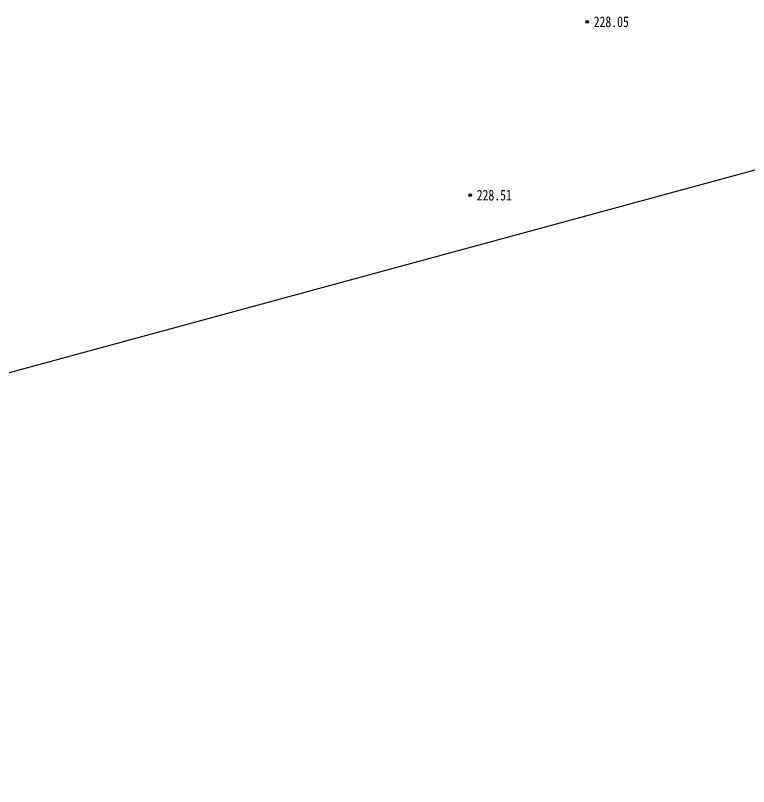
# Model space of a CAD drawing. Header units: millimetres. Extents: x -725 to 2274960, y -506 to 2980382.
# Drawn here: x 560339 to 560407.3, y 2885464.5 to 2885536.3 of the extents above; entities that cross this region are included whole.
import ezdxf
from ezdxf.enums import TextEntityAlignment as Align

# ---------------------------------------------------------------- set-up
doc = ezdxf.new("R2010")
doc.units = ezdxf.units.MM
doc.header["$LTSCALE"] = 1000
for name, color, linetype in [('GCD', 8, 'Continuous'), ('YHJ_剖面_梁板', 4, 'Continuous'), ('ZBTZ', 8, 'Continuous')]:
    doc.layers.add(name, color=color, linetype=linetype)
doc.styles.add('等线体', font='simhei.ttf')
doc.linetypes.add('1161', pattern='A,0,[149,AAA.SHX,S=0.15,R=0,X=0,Y=0],-1.6', length=1.6)

# ---------------------------------------------------------------- blocks, each defined once
blk = doc.blocks.new('gc200')
h = blk.add_hatch(color=256)
edge = h.paths.add_edge_path()
edge.add_arc((0, 0), 0.25, 0, 360)
blk.add_circle((0, 0), 0.25)

msp = doc.modelspace()

# ---------------------------------------------------------------- linework, layer by layer
at = {"linetype": 'Continuous', "elevation": 228.209}
msp.add_lwpolyline([(560413.559, 2885523.476), (559813.6822, 2885360.4076)], dxfattribs=at)
at = {"layer": 'YHJ_剖面_梁板'}
msp.add_circle((589254.9496, 2837256.879), 143124.932, dxfattribs=at)
at = {"layer": 'ZBTZ', "linetype": '1161', "elevation": 222.4872, "flags": 128}
msp.add_lwpolyline([(560380.6159, 2885554.3256, 0.00000222, 0.00000222, 0), (560377.0129, 2885545.3509, 0.00000222, 0.00000222, 0), (560381.4031, 2885542.5281, 0.00000222, 0.00000222, 0), (560398.735, 2885540.8666, 0.00000224, 0.00000224, 0), (560406.1424, 2885532.0938, 0.00000223, 0.00000223, 0), (560410.3099, 2885528.9829, 0.00000223, 0.00000223, 0), (560411.9487, 2885531.3562, 0.00000223, 0.00000223, 0), (560414.5164, 2885536.7902, 0.00000222, 0.00000222, 0), (560419.2269, 2885543.3231, 0.00000222, 0.00000222, 0), (560411.6312, 2885552.7016, 0.00000222, 0.00000222, 0), (560409.8369, 2885557.1549, 0.00000222, 0.00000222, 0), (560403.2984, 2885559.9676, 0.00000222, 0.00000222, 0), (560396.253, 2885565.5732, 0.00000222, 0.00000222, 0), (560390.8279, 2885570.8451, 0.00000222, 0.00000222, 0), (560384.0466, 2885576.1169, 0.00000222, 0.00000222, 0), (560379.0925, 2885578.7575, 0.00000222, 0.00000222, 0), (560375.7325, 2885579.1331, 0.00000222, 0.00000222, 0), (560368.1519, 2885581.072, 0.00000222, 0.00000222, 0), (560360.7318, 2885586.6492, 0.00000222, 0.00000222, 0), (560351.9433, 2885592.7445, 0.00000222, 0.00000222, 0), (560344.2672, 2885581.5467, 0.00000222, 0.00000222, 0), (560340.1613, 2885573.329, 0.00000223, 0.00000223, 0), (560355.9647, 2885560.0461, 0.00000224, 0.00000224, 0), (560360.9847, 2885557.3516, 0.00000224, 0.00000224, 0), (560365.2078, 2885563.9413, 0.00000223, 0.00000223, 0), (560380.751, 2885555.1989, 0.00000222, 0.00000222, 0), (560380.6159, 2885554.3256, 0.00000222, 0.00000222, 0)], format="xyseb", dxfattribs=at)
msp.add_lwpolyline([(560380.6159, 2885554.3256, 0.00000222, 0.00000222, 0), (560377.0129, 2885545.3509, 0.00000222, 0.00000222, 0), (560381.4031, 2885542.5281, 0.00000222, 0.00000222, 0), (560398.735, 2885540.8666, 0.00000224, 0.00000224, 0), (560406.1424, 2885532.0938, 0.00000223, 0.00000223, 0), (560410.3099, 2885528.9829, 0.00000223, 0.00000223, 0), (560411.9487, 2885531.3562, 0.00000223, 0.00000223, 0), (560414.5164, 2885536.7902, 0.00000222, 0.00000222, 0), (560419.2269, 2885543.3231, 0.00000222, 0.00000222, 0), (560411.6312, 2885552.7016, 0.00000222, 0.00000222, 0), (560409.8369, 2885557.1549, 0.00000222, 0.00000222, 0), (560403.2984, 2885559.9676, 0.00000222, 0.00000222, 0), (560396.253, 2885565.5732, 0.00000222, 0.00000222, 0), (560390.8279, 2885570.8451, 0.00000222, 0.00000222, 0), (560384.0466, 2885576.1169, 0.00000222, 0.00000222, 0), (560379.0925, 2885578.7575, 0.00000222, 0.00000222, 0), (560375.7325, 2885579.1331, 0.00000222, 0.00000222, 0), (560368.1519, 2885581.072, 0.00000222, 0.00000222, 0), (560360.7318, 2885586.6492, 0.00000222, 0.00000222, 0), (560351.9433, 2885592.7445, 0.00000222, 0.00000222, 0), (560344.2672, 2885581.5467, 0.00000222, 0.00000222, 0), (560340.1613, 2885573.329, 0.00000223, 0.00000223, 0), (560355.9647, 2885560.0461, 0.00000224, 0.00000224, 0), (560360.9847, 2885557.3516, 0.00000224, 0.00000224, 0), (560365.2078, 2885563.9413, 0.00000223, 0.00000223, 0), (560380.751, 2885555.1989, 0.00000222, 0.00000222, 0), (560380.6159, 2885554.3256, 0.00000222, 0.00000222, 0)], format="xyseb", dxfattribs=at)

# ---------------------------------------------------------------- block references
at = {"layer": 'GCD', "linetype": 'Continuous'}
ref = msp.add_blockref('gc200', (560392.248, 2885535.7361, 228.05), dxfattribs=dict(at, xscale=0.5, yscale=0.5, zscale=0.5))
ref.add_attrib('height', '228.05', dxfattribs={"linetype": 'Continuous', "height": 1, "style": '等线体', "width": 0.8}).set_placement((560392.848, 2885535.7361, 228.05), align=Align.MIDDLE_LEFT)
ref = msp.add_blockref('gc200', (560392.248, 2885535.7361, 228.05), dxfattribs=dict(at, xscale=0.5, yscale=0.5, zscale=0.5))
ref.add_attrib('height', '228.05', dxfattribs={"linetype": 'Continuous', "height": 1, "style": '等线体', "width": 0.8}).set_placement((560392.848, 2885535.7361, 228.05), align=Align.MIDDLE_LEFT)
ref = msp.add_blockref('gc200', (560381.3535, 2885519.5861, 228.51), dxfattribs=dict(at, xscale=0.5, yscale=0.5, zscale=0.5))
ref.add_attrib('height', '228.51', dxfattribs={"linetype": 'Continuous', "height": 1, "style": '等线体', "width": 0.8}).set_placement((560381.9535, 2885519.5861), align=Align.MIDDLE_LEFT)
ref = msp.add_blockref('gc200', (560381.3535, 2885519.5861, 228.51), dxfattribs=dict(at, xscale=0.5, yscale=0.5, zscale=0.5))
ref.add_attrib('height', '228.51', dxfattribs={"linetype": 'Continuous', "height": 1, "style": '等线体', "width": 0.8}).set_placement((560381.9535, 2885519.5861), align=Align.MIDDLE_LEFT)

doc.saveas('drawing.dxf')
